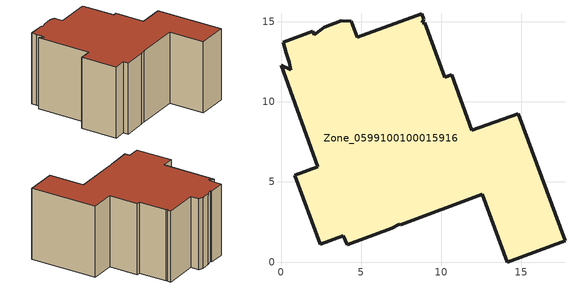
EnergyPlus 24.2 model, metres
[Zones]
Zone_0599100100015916
 floor ground (C_G): 3.89,1.64 2.45,1.11 0.86,5.43 2.29,5.96 0,12.27 0.61,11.99 0.53,12.47 0.32,13.02 0.13,13.71 1.99,14.4 2.07,14.2 2.71,14.67 3.75,15.06 4.38,15.04 4.76,14.02 8.78,15.49 8.91,15.15 8.8,14.95 8.98,14.95 10.23,11.54 10.64,11.69 11.92,8.23 14.8,9.27 17.73,1.33 14.12,0 12.55,4.23 7.46,2.32 7.37,2.37 6.9,2.11 4.12,1.06 z0
 wall outside (C_F): 11.92,8.23 10.64,11.69 10.23,11.54 8.98,14.95 8.8,14.95 8.91,15.15 8.78,15.49 4.76,14.02 4.38,15.04 3.75,15.06 2.71,14.67 2.07,14.2 1.99,14.4 0.13,13.71 0.32,13.02 0.53,12.47 0.61,11.99 0,12.27 2.29,5.96 0.86,5.43 2.45,1.11 3.89,1.64 4.12,1.06 6.9,2.11 7.37,2.37 7.46,2.32 12.55,4.23 14.12,0 17.73,1.33 14.8,9.27 11.92,8.23 z0:9.03
 roof outside (C_R): 8.98,14.95 8.8,14.95 8.91,15.15 8.78,15.49 4.76,14.02 4.38,15.04 3.75,15.06 2.71,14.67 2.07,14.2 1.99,14.4 0.13,13.71 0.32,13.02 0.53,12.47 0.61,11.99 0,12.27 2.29,5.96 0.86,5.43 2.45,1.11 3.89,1.64 4.12,1.06 6.9,2.11 7.37,2.37 7.46,2.32 12.55,4.23 14.12,0 17.73,1.33 14.8,9.27 11.92,8.23 10.64,11.69 10.23,11.54 z9.03
[BUILDING]
Pand.0599100100015916: North Axis=0; Terrain=City; Loads Convergence Tolerance Value=0.04; Temperature Convergence Tolerance Value=0.4; Solar Distribution=FullExterior; Maximum Number of Warmup Days=25; Minimum Number of Warmup Days=1
[Site:Location]
Rotterdam.The.Hague.AP_ZH_NLD Design_Conditions: Latitude=51.96; Longitude=4.45; Time Zone=1; Elevation=-4.5
[SITE:GROUNDTEMPERATURE:BUILDINGSURFACE]
18, 18, 18, 18, 18, 18, 18, 18, 18, 18, 18, 18
[MATERIAL] Thermal Absorptance=0.9; Solar Absorptance=0.7; Visible Absorptance=0.7
Name | Roughness | Thickness | Conductivity | Density | Specific Heat
G.D.2015-2018 | MediumSmooth | 0.15 | 0.0428571 | 540 | 1210
F.D.2015-2018 | Rough | 0.3 | 0.0666667 | 1920 | 840
R.D.2015-2018 | MediumRough | 0.2 | 0.0333333 | 1500 | 1000
[CONSTRUCTION]
C_G: G.D.2015-2018
C_F: F.D.2015-2018
C_R: R.D.2015-2018
[ZONE]
Zone_0599100100015916: Type=1; Multiplier=1; Ceiling Height=Autocalculate; Volume=Autocalculate; Floor Area=autocalculate; Part of Total Floor Area=Yes
[ZONEINFILTRATION:DESIGNFLOWRATE]
Infil_Zone_0599100100015916: Zone or ZoneList or Space or SpaceList=Zone_0599100100015916; Schedule=AlwaysOn; Design Flow Rate Calculation Method=Flow/Area; Flow Rate per Floor Area=0.0021; Constant Term Coefficient=1; Temperature Term Coefficient=0; Velocity Term Coefficient=0; Velocity Squared Term Coefficient=0
[HVACTEMPLATE:ZONE:IDEALLOADSAIRSYSTEM]
Zone_0599100100015916: Maximum Heating Supply Air Temperature=50; Minimum Cooling Supply Air Temperature=13; Maximum Heating Supply Air Humidity Ratio=0.0156; Minimum Cooling Supply Air Humidity Ratio=0.0077; Heating Limit=NoLimit; Cooling Limit=NoLimit; Dehumidification Control Type=ConstantSensibleHeatRatio; Cooling Sensible Heat Ratio=0.7; Dehumidification Setpoint=60; Humidification Control Type=None; Humidification Setpoint=30; Outdoor Air Method=None; Outdoor Air Flow Rate per Person=0.00944; Outdoor Air Flow Rate per Zone Floor Area=0; Outdoor Air Flow Rate per Zone=0; Demand Controlled Ventilation Type=None; Outdoor Air Economizer Type=NoEconomizer; Heat Recovery Type=None; Sensible Heat Recovery Effectiveness=0.7; Latent Heat Recovery Effectiveness=0.65
[ZONECONTROL:THERMOSTAT]
ThermostatControl_Zone_0599100100015916: Zone or ZoneList=Zone_0599100100015916; Control Type Schedule=DualSetpointControlType; Control 1=Thermostat_Zone_0599100100015916; Temperature Difference Between Cutout And Setpoint=0
[THERMOSTATSETPOINT:DUALSETPOINT]
Thermostat_Zone_0599100100015916: Heating Setpoint Temperature Schedule=HeatingSetpoint_Zone_0599100100015916; Cooling Setpoint Temperature Schedule=CoolingSetpoint_Zone_0599100100015916
[SCHEDULE:COMPACT]
HeatingSetpoint_Zone_0599100100015916: Through: 12/31, For: AllDays, Until: 24:00, 21
CoolingSetpoint_Zone_0599100100015916: Through: 12/31, For: AllDays, Until: 24:00, 24
DualSetpointControlType: Through: 12/31, For: AllDays, Until: 24:00, 4
AlwaysOn: Through: 12/31, For: AllDays, Until: 24:00, 1
